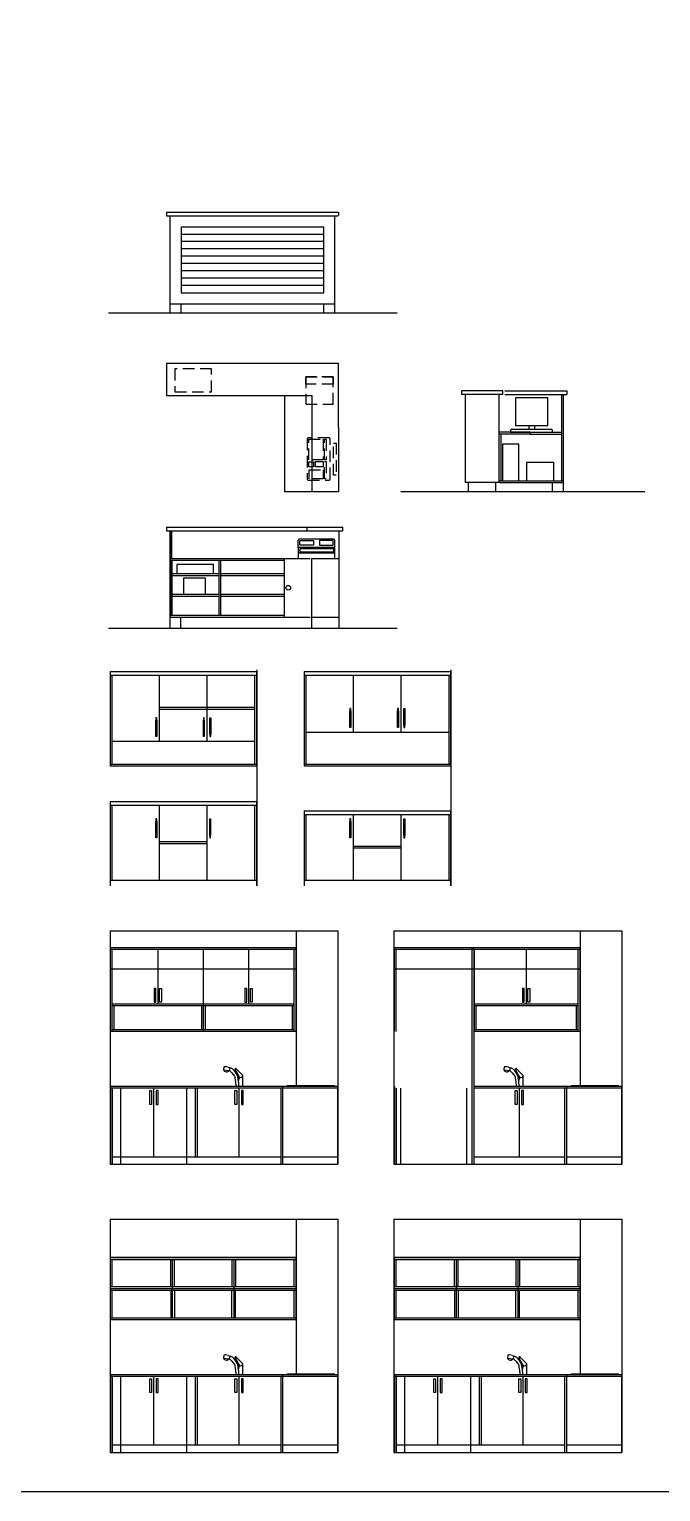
# Model space of a CAD drawing. Header units: centimetres. Extents: x 56177 to 99483, y 493 to 15482.
# Drawn here: x 62918 to 63608, y 632 to 2229 of the extents above; entities that cross this region are included whole.
import ezdxf

# ---------------------------------------------------------------- set-up
doc = ezdxf.new("R2010")
doc.units = ezdxf.units.CM
doc.header["$MEASUREMENT"] = 0
doc.linetypes.add('HIDDEN', pattern=[0.375, 0.25, -0.125])
doc.layers.add('010_BLOQUES', color=250, linetype='Continuous')

# ---------------------------------------------------------------- blocks, each defined once
blk = doc.blocks.new('A$C7E1B0439')
at = {"layer": '010_BLOQUES'}
for p, q in [((0, 2.55), (0, 0)), ((0, 2.55), (2.49, 2.55)), ((2.035, 2.55), (2.035, 0.857)), ((2.49, 2.55), (2.49, 0)), ((0, 2.135), (2.035, 2.135)), ((0.005, 2.13), (2.03, 2.13)), ((0.005, 1.45), (0.005, 2.13)), ((0.005, 2.11), (2.03, 2.11)), ((0.025, 1.81), (0.025, 2.11)), ((0.663, 1.81), (0.663, 2.11)), ((0.683, 1.47), (0.683, 2.11)), ((0.703, 1.81), (0.703, 2.11)), ((1.332, 2.11), (1.332, 1.81)), ((1.352, 2.11), (1.352, 1.47)), ((1.372, 2.11), (1.372, 1.81)), ((2.01, 2.11), (2.01, 1.81)), ((2.03, 2.13), (2.03, 1.45)), ((2.03, 1.81), (0.005, 1.81)), ((2.03, 1.79), (0.005, 1.79)), ((2.03, 1.77), (0.005, 1.77)), ((0.025, 1.47), (0.025, 1.77)), ((0.663, 1.77), (0.663, 1.47)), ((0.703, 1.77), (0.703, 1.47)), ((1.332, 1.47), (1.332, 1.77)), ((1.372, 1.47), (1.372, 1.77)), ((2.01, 1.77), (2.01, 1.47)), ((2.03, 1.47), (0.005, 1.47)), ((2.03, 1.45), (0.005, 1.45)), ((1.245, 1.066), (1.24, 1.033)), ((1.24, 1.033), (1.303, 1.023)), ((1.308, 1.057), (1.303, 1.023)), ((1.366, 1.036), (1.406, 0.964)), ((1.452, 0.97), (1.378, 1.044)), ((1.406, 0.964), (1.414, 0.95)), ((1.452, 0.85), (1.452, 0.97)), ((2.485, 0.85), (0.005, 0.85)), ((0.005, 0.85), (0.005, 0)), ((2.485, 0.83), (0.005, 0.83)), ((0.025, 0.83), (0.025, 0)), ((0.435, 0.805), (0.455, 0.805)), ((0.435, 0.655), (0.435, 0.805)), ((0.455, 0.805), (0.455, 0.655)), ((0.48, 0.083), (0.48, 0.83)), ((0.525, 0.805), (0.505, 0.805)), ((0.505, 0.805), (0.505, 0.655)), ((0.525, 0.655), (0.525, 0.805)), ((0.935, 0.083), (0.935, 0.83)), ((0.955, 0.083), (0.955, 0.83)), ((1.365, 0.805), (1.385, 0.805)), ((1.365, 0.655), (1.365, 0.805)), ((1.385, 0.805), (1.385, 0.655)), ((1.394, 0.952), (1.413, 0.952)), ((1.405, 0.921), (1.401, 0.902)), ((1.414, 0.95), (1.405, 0.921)), ((1.41, 0.083), (1.41, 0.83)), ((1.455, 0.805), (1.435, 0.805)), ((1.435, 0.805), (1.435, 0.655)), ((1.455, 0.655), (1.455, 0.805)), ((1.865, 0.83), (1.865, 0)), ((1.885, 0.85), (1.885, 0)), ((1.937, 0.857), (1.937, 0.85)), ((2.458, 0.857), (1.937, 0.857)), ((2.458, 0.855), (1.937, 0.855)), ((2.458, 0.857), (2.458, 0.85)), ((2.485, 0.85), (2.485, 0)), ((0.455, 0.655), (0.435, 0.655)), ((0.505, 0.655), (0.525, 0.655)), ((1.385, 0.655), (1.365, 0.655)), ((1.435, 0.655), (1.455, 0.655)), ((0, 0), (2.49, 0)), ((0.025, 0.083), (0.775, 0.083)), ((0.775, 0.083), (1.865, 0.083)), ((1.885, 0.083), (2.485, 0.083))]:
    blk.add_line(p, q, dxfattribs=at)
at = {"layer": '010_BLOQUES', "linetype": 'HIDDEN', "ltscale": 30}
for p, q in [((0.12, 0), (0.12, 0.83)), ((0.84, 0), (0.84, 0.83))]:
    blk.add_line(p, q, dxfattribs=at)
at = {"layer": '010_BLOQUES'}
for centre, radius, start, end in [((1.275, 1.048), 0.0378, 204.0376, 318.5414), ((1.373, 1.039), 0.00764, 50.7316, 220.608), ((1.425, 0.975), 0.0273, 246.9623, 350.1193)]:
    blk.add_arc(centre, radius, start, end, dxfattribs=at)
for points in [[(1.292, 1.062), (1.267, 1.067), (1.256, 1.067), (1.245, 1.066)], [(1.303, 1.027), (1.306, 1.026), (1.308, 1.025), (1.361, 0.964)]]:
    blk.add_open_spline(points, degree=3, dxfattribs=at)
for points, knots in [([(1.292, 1.062), (1.315, 1.054), (1.335, 1.048), (1.354, 1.036), (1.392, 0.964)], [3.16945, 3.16945, 3.16945, 3.16945, 4.53093, 9.463567, 9.463567, 9.463567, 9.463567]), ([(1.361, 0.964), (1.362, 0.959), (1.363, 0.953), (1.365, 0.941), (1.365, 0.936), (1.367, 0.926), (1.368, 0.921), (1.37, 0.907), (1.371, 0.897), (1.374, 0.878), (1.375, 0.869), (1.376, 0.856), (1.376, 0.853), (1.377, 0.849)], [15.604261, 15.604261, 15.604261, 15.604261, 17.499498, 17.499498, 18.973732, 18.973732, 20.447967, 20.447967, 23.396435, 23.396435, 26.333327, 26.333327, 27.441758, 27.441758, 27.441758, 27.441758]), ([(1.392, 0.964), (1.393, 0.957), (1.397, 0.926), (1.403, 0.889), (1.406, 0.859), (1.407, 0.852)], [16.146322, 16.146322, 16.146322, 16.146322, 18.285931, 25.194715, 27.441758, 27.441758, 27.441758, 27.441758])]:
    blk.add_open_spline(points, degree=3, knots=knots, dxfattribs=at)
blk = doc.blocks.new('A$C586F4B88')
at = {"layer": '010_BLOQUES'}
for p, q in [((0, 2.55), (0, 0)), ((0, 2.55), (2.49, 2.55)), ((2.035, 2.55), (2.035, 0.857)), ((2.49, 2.55), (2.49, 0)), ((0, 2.135), (2.035, 2.135)), ((0.005, 2.13), (2.03, 2.13)), ((0.005, 1.45), (0.005, 2.13)), ((0.005, 2.11), (2.03, 2.11)), ((0.025, 1.81), (0.025, 2.11)), ((0.663, 1.81), (0.663, 2.11)), ((0.683, 1.47), (0.683, 2.11)), ((0.703, 1.81), (0.703, 2.11)), ((1.332, 2.11), (1.332, 1.81)), ((1.352, 2.11), (1.352, 1.47)), ((1.372, 2.11), (1.372, 1.81)), ((2.01, 2.11), (2.01, 1.81)), ((2.03, 2.13), (2.03, 1.45)), ((2.03, 1.81), (0.005, 1.81)), ((2.03, 1.79), (0.005, 1.79)), ((2.03, 1.77), (0.005, 1.77)), ((0.025, 1.47), (0.025, 1.77)), ((0.663, 1.77), (0.663, 1.47)), ((0.703, 1.77), (0.703, 1.47)), ((1.332, 1.47), (1.332, 1.77)), ((1.372, 1.47), (1.372, 1.77)), ((2.01, 1.77), (2.01, 1.47)), ((2.03, 1.47), (0.005, 1.47)), ((2.03, 1.45), (0.005, 1.45)), ((1.245, 1.066), (1.24, 1.033)), ((1.24, 1.033), (1.303, 1.023)), ((1.308, 1.057), (1.303, 1.023)), ((1.366, 1.036), (1.406, 0.964)), ((1.452, 0.97), (1.378, 1.044)), ((1.406, 0.964), (1.414, 0.95)), ((1.452, 0.85), (1.452, 0.97)), ((2.485, 0.85), (0.005, 0.85)), ((0.005, 0.85), (0.005, 0)), ((2.485, 0.83), (0.005, 0.83)), ((0.025, 0.83), (0.025, 0)), ((0.435, 0.805), (0.455, 0.805)), ((0.435, 0.655), (0.435, 0.805)), ((0.455, 0.805), (0.455, 0.655)), ((0.48, 0.083), (0.48, 0.83)), ((0.525, 0.805), (0.505, 0.805)), ((0.505, 0.805), (0.505, 0.655)), ((0.525, 0.655), (0.525, 0.805)), ((0.935, 0.083), (0.935, 0.83)), ((0.955, 0.083), (0.955, 0.83)), ((1.365, 0.805), (1.385, 0.805)), ((1.365, 0.655), (1.365, 0.805)), ((1.385, 0.805), (1.385, 0.655)), ((1.394, 0.952), (1.413, 0.952)), ((1.405, 0.921), (1.401, 0.902)), ((1.414, 0.95), (1.405, 0.921)), ((1.41, 0.083), (1.41, 0.83)), ((1.455, 0.805), (1.435, 0.805)), ((1.435, 0.805), (1.435, 0.655)), ((1.455, 0.655), (1.455, 0.805)), ((1.865, 0.83), (1.865, 0)), ((1.885, 0.85), (1.885, 0)), ((1.937, 0.857), (1.937, 0.85)), ((2.458, 0.857), (1.937, 0.857)), ((2.458, 0.855), (1.937, 0.855)), ((2.458, 0.857), (2.458, 0.85)), ((2.485, 0.85), (2.485, 0)), ((0.455, 0.655), (0.435, 0.655)), ((0.505, 0.655), (0.525, 0.655)), ((1.385, 0.655), (1.365, 0.655)), ((1.435, 0.655), (1.455, 0.655)), ((0.025, 0.083), (0.775, 0.083)), ((0.775, 0.083), (1.865, 0.083)), ((1.885, 0.083), (2.485, 0.083)), ((0, 0), (2.49, 0))]:
    blk.add_line(p, q, dxfattribs=at)
at = {"layer": '010_BLOQUES', "linetype": 'HIDDEN', "ltscale": 30}
for p, q in [((0.12, 0), (0.12, 0.83)), ((0.84, 0), (0.84, 0.83))]:
    blk.add_line(p, q, dxfattribs=at)
at = {"layer": '010_BLOQUES'}
for centre, radius, start, end in [((1.275, 1.048), 0.0378, 204.0376, 318.5414), ((1.373, 1.039), 0.00764, 50.7316, 220.608), ((1.425, 0.975), 0.0273, 246.9623, 350.1193)]:
    blk.add_arc(centre, radius, start, end, dxfattribs=at)
for points in [[(1.292, 1.062), (1.267, 1.067), (1.256, 1.067), (1.245, 1.066)], [(1.303, 1.027), (1.306, 1.026), (1.308, 1.025), (1.361, 0.964)]]:
    blk.add_open_spline(points, degree=3, dxfattribs=at)
for points, knots in [([(1.292, 1.062), (1.315, 1.054), (1.335, 1.048), (1.354, 1.036), (1.392, 0.964)], [3.16945, 3.16945, 3.16945, 3.16945, 4.53093, 9.463567, 9.463567, 9.463567, 9.463567]), ([(1.361, 0.964), (1.362, 0.959), (1.363, 0.953), (1.365, 0.941), (1.365, 0.936), (1.367, 0.926), (1.368, 0.921), (1.37, 0.907), (1.371, 0.897), (1.374, 0.878), (1.375, 0.869), (1.376, 0.856), (1.376, 0.853), (1.377, 0.849)], [15.604261, 15.604261, 15.604261, 15.604261, 17.499498, 17.499498, 18.973732, 18.973732, 20.447967, 20.447967, 23.396435, 23.396435, 26.333327, 26.333327, 27.441758, 27.441758, 27.441758, 27.441758]), ([(1.392, 0.964), (1.393, 0.957), (1.397, 0.926), (1.403, 0.889), (1.406, 0.859), (1.407, 0.852)], [16.146322, 16.146322, 16.146322, 16.146322, 18.285931, 25.194715, 27.441758, 27.441758, 27.441758, 27.441758])]:
    blk.add_open_spline(points, degree=3, knots=knots, dxfattribs=at)
blk = doc.blocks.new('A$C3234249D')
at = {"layer": '010_BLOQUES'}
for p, q in [((0, 2.55), (0, 0)), ((0, 2.55), (2.49, 2.55)), ((2.035, 2.55), (2.035, 0.857)), ((2.49, 2.55), (2.49, 0)), ((0.005, 1.45), (0.005, 2.37)), ((0.005, 2.37), (2.03, 2.37)), ((0.005, 2.35), (2.03, 2.35)), ((0.025, 1.45), (0.025, 2.35)), ((0.521, 2.35), (0.521, 1.75)), ((1.018, 2.35), (1.018, 1.45)), ((1.514, 2.35), (1.514, 1.75)), ((2.01, 2.35), (2.01, 1.45)), ((2.03, 2.37), (2.03, 1.45)), ((0.481, 1.92), (0.481, 1.77)), ((0.501, 1.92), (0.481, 1.92)), ((0.501, 1.77), (0.501, 1.92)), ((0.541, 1.77), (0.541, 1.92)), ((0.541, 1.92), (0.561, 1.92)), ((0.561, 1.92), (0.561, 1.77)), ((1.474, 1.92), (1.474, 1.77)), ((1.494, 1.92), (1.474, 1.92)), ((1.494, 1.77), (1.494, 1.92)), ((1.534, 1.77), (1.534, 1.92)), ((1.534, 1.92), (1.554, 1.92)), ((1.554, 1.92), (1.554, 1.77)), ((0.481, 1.77), (0.501, 1.77)), ((0.561, 1.77), (0.541, 1.77)), ((1.474, 1.77), (1.494, 1.77)), ((1.554, 1.77), (1.534, 1.77)), ((2.01, 1.75), (0.025, 1.75)), ((2.01, 1.73), (0.025, 1.73)), ((0.045, 1.47), (0.045, 1.73)), ((0.998, 1.73), (0.998, 1.47)), ((1.038, 1.73), (1.038, 1.47)), ((1.99, 1.73), (1.99, 1.47)), ((2.03, 1.45), (0.005, 1.45)), ((2.01, 1.47), (0.025, 1.47)), ((1.245, 1.066), (1.24, 1.033)), ((1.24, 1.033), (1.303, 1.023)), ((1.308, 1.057), (1.303, 1.023)), ((1.366, 1.036), (1.406, 0.964)), ((1.452, 0.97), (1.378, 1.044)), ((1.406, 0.964), (1.414, 0.95)), ((1.452, 0.85), (1.452, 0.97)), ((2.485, 0.85), (0.005, 0.85)), ((0.005, 0.85), (0.005, 0)), ((2.485, 0.83), (0.005, 0.83)), ((0.025, 0.83), (0.025, 0)), ((0.435, 0.655), (0.435, 0.805)), ((0.435, 0.805), (0.455, 0.805)), ((0.455, 0.805), (0.455, 0.655)), ((0.48, 0.083), (0.48, 0.83)), ((0.505, 0.805), (0.505, 0.655)), ((0.525, 0.805), (0.505, 0.805)), ((0.525, 0.655), (0.525, 0.805)), ((0.935, 0.083), (0.935, 0.83)), ((0.955, 0.083), (0.955, 0.83)), ((1.365, 0.805), (1.385, 0.805)), ((1.365, 0.655), (1.365, 0.805)), ((1.385, 0.805), (1.385, 0.655)), ((1.394, 0.952), (1.413, 0.952)), ((1.405, 0.921), (1.401, 0.902)), ((1.414, 0.95), (1.405, 0.921)), ((1.41, 0.083), (1.41, 0.83)), ((1.435, 0.805), (1.435, 0.655)), ((1.455, 0.805), (1.435, 0.805)), ((1.455, 0.655), (1.455, 0.805)), ((1.865, 0.83), (1.865, 0)), ((1.885, 0.85), (1.885, 0)), ((1.937, 0.857), (1.937, 0.85)), ((2.458, 0.857), (1.937, 0.857)), ((2.458, 0.855), (1.937, 0.855)), ((2.458, 0.857), (2.458, 0.85)), ((2.485, 0.85), (2.485, 0)), ((0.455, 0.655), (0.435, 0.655)), ((0.505, 0.655), (0.525, 0.655)), ((1.385, 0.655), (1.365, 0.655)), ((1.435, 0.655), (1.455, 0.655)), ((0.025, 0.083), (0.775, 0.083)), ((0.775, 0.083), (1.865, 0.083)), ((1.885, 0.083), (2.485, 0.083)), ((0, 0), (2.49, 0))]:
    blk.add_line(p, q, dxfattribs=at)
at = {"layer": '010_BLOQUES', "linetype": 'HIDDEN', "ltscale": 30}
for p, q in [((0, 2.135), (2.035, 2.135)), ((0.12, 0), (0.12, 0.83)), ((0.84, 0), (0.84, 0.83))]:
    blk.add_line(p, q, dxfattribs=at)
at = {"layer": '010_BLOQUES'}
for centre, radius, start, end in [((1.275, 1.048), 0.0378, 204.0376, 318.5414), ((1.373, 1.039), 0.00764, 50.7316, 220.608), ((1.425, 0.975), 0.0273, 246.9623, 350.1193)]:
    blk.add_arc(centre, radius, start, end, dxfattribs=at)
for points in [[(1.292, 1.062), (1.267, 1.067), (1.256, 1.067), (1.245, 1.066)], [(1.303, 1.027), (1.306, 1.026), (1.308, 1.025), (1.361, 0.964)]]:
    blk.add_open_spline(points, degree=3, dxfattribs=at)
for points, knots in [([(1.292, 1.062), (1.315, 1.054), (1.335, 1.048), (1.354, 1.036), (1.392, 0.964)], [3.16945, 3.16945, 3.16945, 3.16945, 4.53093, 9.463567, 9.463567, 9.463567, 9.463567]), ([(1.361, 0.964), (1.362, 0.959), (1.363, 0.953), (1.365, 0.941), (1.365, 0.936), (1.367, 0.926), (1.368, 0.921), (1.37, 0.907), (1.371, 0.897), (1.374, 0.878), (1.375, 0.869), (1.376, 0.856), (1.376, 0.853), (1.377, 0.849)], [15.604261, 15.604261, 15.604261, 15.604261, 17.499498, 17.499498, 18.973732, 18.973732, 20.447967, 20.447967, 23.396435, 23.396435, 26.333327, 26.333327, 27.441758, 27.441758, 27.441758, 27.441758]), ([(1.392, 0.964), (1.393, 0.957), (1.397, 0.926), (1.403, 0.889), (1.406, 0.859), (1.407, 0.852)], [16.146322, 16.146322, 16.146322, 16.146322, 18.285931, 25.194715, 27.441758, 27.441758, 27.441758, 27.441758])]:
    blk.add_open_spline(points, degree=3, knots=knots, dxfattribs=at)
blk = doc.blocks.new('A$C4F94320B')
at = {"layer": '010_BLOQUES'}
for p, q in [((0, 2.55), (0, 0)), ((0, 2.55), (2.49, 2.55)), ((2.035, 2.55), (2.035, 0.857)), ((2.49, 2.55), (2.49, 0)), ((0.005, 1.45), (0.005, 2.37)), ((0.005, 2.37), (2.03, 2.37)), ((0.005, 2.35), (2.03, 2.35)), ((0.025, 1.45), (0.025, 2.35)), ((0.855, 0), (0.855, 2.37)), ((0.875, 0), (0.875, 2.37)), ((0.875, 2.35), (0.875, 1.45)), ((1.443, 2.35), (1.443, 1.75)), ((2.01, 2.35), (2.01, 1.45)), ((2.03, 2.37), (2.03, 1.45)), ((1.403, 1.92), (1.403, 1.77)), ((1.423, 1.92), (1.403, 1.92)), ((1.423, 1.77), (1.423, 1.92)), ((1.463, 1.77), (1.463, 1.92)), ((1.463, 1.92), (1.483, 1.92)), ((1.483, 1.92), (1.483, 1.77)), ((1.403, 1.77), (1.423, 1.77)), ((1.483, 1.77), (1.463, 1.77)), ((2.01, 1.75), (0.875, 1.75)), ((2.01, 1.73), (0.875, 1.73)), ((0.895, 1.73), (0.895, 1.47)), ((1.99, 1.73), (1.99, 1.47)), ((2.01, 1.47), (0.875, 1.47)), ((2.03, 1.45), (0.875, 1.45)), ((1.205, 1.066), (1.2, 1.033)), ((1.2, 1.033), (1.263, 1.023)), ((1.268, 1.057), (1.263, 1.023)), ((1.326, 1.036), (1.366, 0.964)), ((1.412, 0.97), (1.338, 1.044)), ((1.366, 0.964), (1.374, 0.95)), ((1.412, 0.85), (1.412, 0.97)), ((0.005, 0.85), (0.005, 0)), ((0.025, 0.83), (0.025, 0)), ((2.485, 0.85), (0.875, 0.85)), ((2.485, 0.83), (0.875, 0.83)), ((1.325, 0.655), (1.325, 0.805)), ((1.325, 0.805), (1.345, 0.805)), ((1.345, 0.805), (1.345, 0.655)), ((1.354, 0.952), (1.373, 0.952)), ((1.365, 0.921), (1.361, 0.902)), ((1.374, 0.95), (1.365, 0.921)), ((1.37, 0.083), (1.37, 0.83)), ((1.415, 0.805), (1.395, 0.805)), ((1.395, 0.805), (1.395, 0.655)), ((1.415, 0.655), (1.415, 0.805)), ((1.865, 0.83), (1.865, 0)), ((1.885, 0.85), (1.885, 0)), ((1.937, 0.857), (1.937, 0.85)), ((2.458, 0.857), (1.937, 0.857)), ((2.458, 0.855), (1.937, 0.855)), ((2.458, 0.857), (2.458, 0.85)), ((2.485, 0.85), (2.485, 0)), ((1.345, 0.655), (1.325, 0.655)), ((1.395, 0.655), (1.415, 0.655)), ((0.875, 0.083), (1.865, 0.083)), ((1.885, 0.083), (2.485, 0.083)), ((0, 0), (2.49, 0))]:
    blk.add_line(p, q, dxfattribs=at)
at = {"layer": '010_BLOQUES', "linetype": 'HIDDEN', "ltscale": 30}
for p, q in [((0, 2.135), (2.035, 2.135)), ((0.076, 0), (0.076, 0.83)), ((0.796, 0), (0.796, 0.83))]:
    blk.add_line(p, q, dxfattribs=at)
at = {"layer": '010_BLOQUES'}
for centre, radius, start, end in [((1.235, 1.048), 0.0378, 204.0376, 318.5414), ((1.333, 1.039), 0.00764, 50.7316, 220.608), ((1.385, 0.975), 0.0273, 246.9623, 350.1193)]:
    blk.add_arc(centre, radius, start, end, dxfattribs=at)
for points in [[(1.252, 1.062), (1.227, 1.067), (1.216, 1.067), (1.205, 1.066)], [(1.263, 1.027), (1.266, 1.026), (1.268, 1.025), (1.321, 0.964)]]:
    blk.add_open_spline(points, degree=3, dxfattribs=at)
for points, knots in [([(1.252, 1.062), (1.275, 1.054), (1.295, 1.048), (1.314, 1.036), (1.352, 0.964)], [3.16945, 3.16945, 3.16945, 3.16945, 4.53093, 9.463567, 9.463567, 9.463567, 9.463567]), ([(1.321, 0.964), (1.322, 0.959), (1.323, 0.953), (1.325, 0.941), (1.325, 0.936), (1.327, 0.926), (1.328, 0.921), (1.33, 0.907), (1.331, 0.897), (1.334, 0.878), (1.335, 0.869), (1.336, 0.856), (1.336, 0.853), (1.337, 0.849)], [15.604261, 15.604261, 15.604261, 15.604261, 17.499498, 17.499498, 18.973732, 18.973732, 20.447967, 20.447967, 23.396435, 23.396435, 26.333327, 26.333327, 27.441758, 27.441758, 27.441758, 27.441758]), ([(1.352, 0.964), (1.353, 0.957), (1.357, 0.926), (1.363, 0.889), (1.366, 0.859), (1.367, 0.852)], [16.146322, 16.146322, 16.146322, 16.146322, 18.285931, 25.194715, 27.441758, 27.441758, 27.441758, 27.441758])]:
    blk.add_open_spline(points, degree=3, knots=knots, dxfattribs=at)
blk = doc.blocks.new('A$C1C6C3799')
at = {"layer": '010_BLOQUES'}
for p, q in [((0, 2.34), (0, 1.31)), ((0, 2.34), (1.6, 2.34)), ((0, 2.3), (1.6, 2.3)), ((0.02, 2.3), (0.02, 1.33)), ((0.54, 1.58), (0.54, 2.3)), ((1.06, 1.58), (1.06, 2.3)), ((1.58, 2.3), (1.58, 1.33)), ((1.6, 2.34), (1.6, 1.31)), ((1.605, 2.36), (1.605, 0)), ((0.02, 1.58), (1.58, 1.58)), ((0, 1.33), (1.6, 1.33)), ((0, 1.31), (1.6, 1.31)), ((0, 0.92), (1.6, 0.92)), ((0, 0.92), (0, 0)), ((0, 0.88), (1.6, 0.88)), ((0.02, 0.88), (0.02, 0.06)), ((0.54, 0.06), (0.54, 0.88)), ((1.06, 0.06), (1.06, 0.88)), ((1.58, 0.88), (1.58, 0.06)), ((1.6, 0.92), (1.6, 0)), ((1.06, 0.48), (0.54, 0.48)), ((1.06, 0.46), (0.54, 0.46)), ((0, 0.06), (1.6, 0.06))]:
    blk.add_line(p, q, dxfattribs=at)
at = {"layer": '010_BLOQUES', "linetype": 'HIDDEN', "ltscale": 20}
for p, q in [((0.54, 1.95), (1.58, 1.95)), ((0.54, 1.93), (1.58, 1.93))]:
    blk.add_line(p, q, dxfattribs=at)
at = {"layer": '010_BLOQUES'}
for points in [[(0.51, 1.656), (0.51, 1.836), (0.5, 1.836), (0.5, 1.656)], [(0.51, 1.81), (0.51, 1.63), (0.5, 1.63), (0.5, 1.81)], [(1.03, 1.656), (1.03, 1.836), (1.02, 1.836), (1.02, 1.656)], [(1.03, 1.81), (1.03, 1.63), (1.02, 1.63), (1.02, 1.81)], [(1.09, 1.656), (1.09, 1.836), (1.1, 1.836), (1.1, 1.656)], [(1.09, 1.81), (1.09, 1.63), (1.1, 1.63), (1.1, 1.81)], [(0.511, 0.55), (0.511, 0.73), (0.501, 0.73), (0.501, 0.55)], [(0.511, 0.704), (0.511, 0.524), (0.501, 0.524), (0.501, 0.704)], [(1.089, 0.55), (1.089, 0.73), (1.099, 0.73), (1.099, 0.55)], [(1.089, 0.704), (1.089, 0.524), (1.099, 0.524), (1.099, 0.704)]]:
    blk.add_lwpolyline(points, dxfattribs=at)
blk = doc.blocks.new('A$C78340FE9')
at = {"layer": '010_BLOQUES'}
for p, q in [((0, 2.34), (0, 1.31)), ((0, 2.34), (1.6, 2.34)), ((0, 2.3), (1.6, 2.3)), ((0.02, 2.3), (0.02, 1.33)), ((0.54, 1.68), (0.54, 2.3)), ((1.06, 1.68), (1.06, 2.3)), ((1.58, 2.3), (1.58, 1.33)), ((1.6, 2.34), (1.6, 1.31)), ((1.605, 2.36), (1.605, 0)), ((0.02, 1.68), (1.58, 1.68)), ((0, 1.33), (1.6, 1.33)), ((0, 1.31), (1.6, 1.31)), ((0, 0.82), (1.6, 0.82)), ((0, 0.82), (0, 0)), ((1.6, 0.82), (1.6, 0)), ((0, 0.78), (1.6, 0.78)), ((0.02, 0.78), (0.02, 0.06)), ((0.54, 0.06), (0.54, 0.78)), ((1.06, 0.06), (1.06, 0.78)), ((1.58, 0.78), (1.58, 0.06)), ((1.06, 0.43), (0.54, 0.43)), ((1.06, 0.41), (0.54, 0.41)), ((0, 0.06), (1.6, 0.06))]:
    blk.add_line(p, q, dxfattribs=at)
for points in [[(0.51, 1.756), (0.51, 1.936), (0.5, 1.936), (0.5, 1.756)], [(1.03, 1.756), (1.03, 1.936), (1.02, 1.936), (1.02, 1.756)], [(1.09, 1.756), (1.09, 1.936), (1.1, 1.936), (1.1, 1.756)], [(0.51, 1.91), (0.51, 1.73), (0.5, 1.73), (0.5, 1.91)], [(1.03, 1.91), (1.03, 1.73), (1.02, 1.73), (1.02, 1.91)], [(1.09, 1.91), (1.09, 1.73), (1.1, 1.73), (1.1, 1.91)], [(0.511, 0.55), (0.511, 0.73), (0.501, 0.73), (0.501, 0.55)], [(0.511, 0.704), (0.511, 0.524), (0.501, 0.524), (0.501, 0.704)], [(1.089, 0.55), (1.089, 0.73), (1.099, 0.73), (1.099, 0.55)], [(1.089, 0.704), (1.089, 0.524), (1.099, 0.524), (1.099, 0.704)]]:
    blk.add_lwpolyline(points, dxfattribs=at)

msp = doc.modelspace()

# ---------------------------------------------------------------- linework, layer by layer
for p, q in [((63068.02, 2029.49), (63255.99, 2029.49)), ((63068.02, 2029.49), (63068.02, 2025.49)), ((63256.02, 2029.49), (63256.02, 2025.99)), ((63068.02, 2025.49), (63255.52, 2025.49)), ((63072.06, 1919.49), (63072.06, 2025.49)), ((63084.06, 2013.49), (63084.06, 1941.34)), ((63084.06, 2013.49), (63239.99, 2013.49)), ((63239.99, 1941.34), (63239.99, 2013.49)), ((63251.99, 1919.49), (63251.99, 2025.49)), ((63084.06, 2005.49), (63239.99, 2005.49)), ((63084.06, 1997.49), (63239.99, 1997.49)), ((63084.06, 1989.49), (63239.99, 1989.49)), ((63084.06, 1981.49), (63239.99, 1981.49)), ((63084.06, 1973.49), (63239.99, 1973.49)), ((63084.06, 1965.49), (63239.99, 1965.49)), ((63084.06, 1957.49), (63239.99, 1957.49)), ((63084.06, 1949.49), (63239.99, 1949.49)), ((63084.06, 1941.34), (63239.99, 1941.34)), ((63004.8, 1919.49), (63320.25, 1919.49)), ((63072.06, 1929.34), (63251.99, 1929.34)), ((63084.06, 1919.49), (63084.06, 1929.34)), ((63239.99, 1919.49), (63239.99, 1929.34)), ((63256.02, 1864), (63068.02, 1864)), ((63068.02, 1864), (63068.02, 1829)), ((63256.02, 1794), (63256.02, 1864)), ((63068.02, 1829), (63227.02, 1829)), ((63197.02, 1829), (63197.02, 1724)), ((63227.02, 1829), (63227.02, 1724)), ((63435.71, 1834), (63390.71, 1834)), ((63390.71, 1834), (63390.71, 1830)), ((63435.71, 1830), (63390.71, 1830)), ((63394.71, 1830), (63394.71, 1734)), ((63431.71, 1734), (63431.71, 1830)), ((63435.71, 1830), (63435.71, 1834)), ((63437.71, 1834), (63505.71, 1834)), ((63437.71, 1830), (63505.71, 1830)), ((63499.71, 1830), (63499.71, 1736)), ((63501.71, 1830), (63501.71, 1734)), ((63505.71, 1834), (63505.71, 1830)), ((63256.02, 1794), (63256.02, 1724)), ((63464.21, 1796.46), (63464.21, 1792)), ((63470.21, 1796.46), (63470.21, 1792)), ((63465.71, 1789), (63431.71, 1789)), ((63465.71, 1787), (63431.71, 1787)), ((63433.71, 1736), (63433.71, 1787)), ((63465.71, 1789), (63465.71, 1787)), ((63465.71, 1789), (63499.71, 1789)), ((63465.71, 1787), (63499.71, 1787)), ((63431.71, 1734), (63394.71, 1734)), ((63397.71, 1734), (63397.71, 1724)), ((63427.71, 1734), (63427.71, 1724)), ((63431.71, 1736), (63501.71, 1736)), ((63431.71, 1734), (63501.71, 1734)), ((63489.71, 1734), (63489.71, 1724)), ((63501.71, 1734), (63501.71, 1724)), ((63256.02, 1724), (63197.02, 1724)), ((63590.79, 1724), (63324.32, 1724)), ((63068.02, 1685.19), (63261.02, 1685.19)), ((63068.02, 1685.19), (63068.02, 1681.19)), ((63068.02, 1681.19), (63261.02, 1681.19)), ((63072.02, 1575.04), (63072.02, 1681.19)), ((63072.02, 1681.19), (63072.02, 1587.04)), ((63074.02, 1651.19), (63074.02, 1681.19)), ((63222.02, 1681.19), (63222.02, 1685.19)), ((63257.02, 1575.04), (63257.02, 1681.19)), ((63261.02, 1681.19), (63261.02, 1685.19)), ((63212.05, 1663.19), (63212.05, 1671.14)), ((63212.05, 1663.19), (63212.05, 1651.19)), ((63252.05, 1663.19), (63212.05, 1663.19)), ((63251.05, 1672.14), (63213.05, 1672.14)), ((63252.05, 1663.19), (63252.05, 1671.14)), ((63252.05, 1651.19), (63252.05, 1663.19)), ((63072.02, 1651.19), (63225.02, 1651.19)), ((63072.02, 1649.19), (63197.02, 1649.19)), ((63074.02, 1589.04), (63074.02, 1649.19)), ((63074.02, 1649.19), (63074.02, 1589.04)), ((63125.19, 1649.19), (63125.19, 1589.04)), ((63127.19, 1649.19), (63127.19, 1589.04)), ((63197.02, 1587.04), (63197.02, 1651.19)), ((63212.05, 1657.19), (63252.05, 1657.19)), ((63227.02, 1587.04), (63227.02, 1651.19)), ((63227.02, 1651.19), (63257.02, 1651.19)), ((63125.19, 1634.19), (63074.02, 1634.19)), ((63125.19, 1632.19), (63074.02, 1632.19)), ((63197.02, 1634.19), (63127.19, 1634.19)), ((63197.02, 1632.19), (63127.19, 1632.19)), ((63125.19, 1611.61), (63074.02, 1611.61)), ((63125.19, 1609.61), (63074.02, 1609.61)), ((63197.02, 1611.61), (63127.19, 1611.61)), ((63197.02, 1609.61), (63127.19, 1609.61)), ((63072.02, 1589.04), (63197.02, 1589.04)), ((63072.02, 1587.04), (63225.02, 1587.04)), ((63084.02, 1575.04), (63084.02, 1587.04)), ((63227.02, 1575.04), (63227.02, 1587.04)), ((63227.02, 1587.04), (63257.02, 1587.04)), ((63004.8, 1575.04), (63320.25, 1575.04))]:
    msp.add_line(p, q)
for points in [[(59643.76, 2794.5), (64989.1, 2794.5), (64989.1, 631.62), (59643.76, 631.62)], [(63449.71, 1796.46), (63484.71, 1796.46), (63484.71, 1826.46), (63449.71, 1826.46)], [(63435.27, 1776), (63435.27, 1736), (63453.27, 1736), (63453.27, 1776)], [(63461.39, 1736), (63491.39, 1736), (63491.39, 1756), (63461.39, 1756)], [(63213.96, 1670.68), (63228.74, 1670.68), (63228.74, 1665.6), (63213.96, 1665.6)], [(63214.06, 1661.91), (63250.74, 1661.91), (63250.74, 1658.05), (63214.06, 1658.05)], [(63250.14, 1670.68), (63235.36, 1670.68), (63235.36, 1665.6), (63250.14, 1665.6)], [(63119.5, 1644.63), (63079.5, 1644.63), (63079.5, 1634.63), (63119.5, 1634.63)], [(63110.78, 1629.48), (63086.67, 1629.48), (63086.67, 1612.16), (63110.78, 1612.16)]]:
    msp.add_lwpolyline(points, close=True)
at = {"linetype": 'HIDDEN', "ltscale": 50}
for points in [[(63077.37, 1833.14), (63117.37, 1833.14), (63117.37, 1858.14), (63077.37, 1858.14)], [(63220.42, 1819.52), (63250.42, 1819.52), (63250.42, 1849.52), (63220.42, 1849.52)], [(63220.42, 1849.52), (63250.42, 1849.52), (63250.42, 1841.64), (63220.42, 1841.64)], [(63239.54, 1781.28), (63239.54, 1758.69), (63223.67, 1758.69), (63223.67, 1781.28)], [(63242.66, 1781.31), (63242.66, 1758.7), (63240.86, 1758.7), (63240.86, 1781.31)], [(63253.68, 1777.04), (63253.68, 1742.04), (63250.68, 1742.04), (63250.68, 1777.04)], [(63228.68, 1756.56), (63228.68, 1751.24), (63223.78, 1751.24), (63223.78, 1756.56)], [(63239.47, 1747.84), (63239.47, 1738.22), (63224.05, 1738.22), (63224.05, 1747.84)], [(63239.47, 1756.89), (63239.47, 1751.11), (63231.08, 1751.11), (63231.08, 1756.89)], [(63242.66, 1756.92), (63242.66, 1738.15), (63240.86, 1738.15), (63240.86, 1756.92)]]:
    msp.add_lwpolyline(points, close=True, dxfattribs=at)
msp.add_lwpolyline([(63443.99, 1789), (63489.99, 1789), (63489.99, 1791, 0.4142136), (63488.99, 1792), (63444.99, 1792, 0.4142136), (63443.99, 1791)], format="xyb", close=True)
msp.add_lwpolyline([(63221.94, 1781.77), (63221.94, 1737.77, 0.4142136), (63222.94, 1736.77), (63245.94, 1736.77, 0.4142136), (63246.94, 1737.77), (63246.94, 1781.77, 0.4142136), (63245.94, 1782.77), (63222.94, 1782.77, 0.4142136)], format="xyb", close=True, dxfattribs=at)
msp.add_circle((63201.21, 1619.11), 2.5)
for centre, radius, start, end in [((63255.52, 2025.99), 0.5, 270, 0), ((63213.05, 1671.14), 1, 90, 180), ((63251.05, 1671.14), 1, 0, 90)]:
    msp.add_arc(centre, radius, start, end)

# ---------------------------------------------------------------- block references
at = {"xscale": 100, "yscale": 100, "zscale": 100}
for name, p in [('A$C1C6C3799', (63006.46, 1293.51)), ('A$C78340FE9', (63218.54, 1293.51)), ('A$C3234249D', (63006.46, 989.29)), ('A$C4F94320B', (63316.76, 989.29)), ('A$C7E1B0439', (63006.46, 674.39)), ('A$C586F4B88', (63316.76, 674.39))]:
    msp.add_blockref(name, p, dxfattribs=at)

doc.saveas('drawing.dxf')
